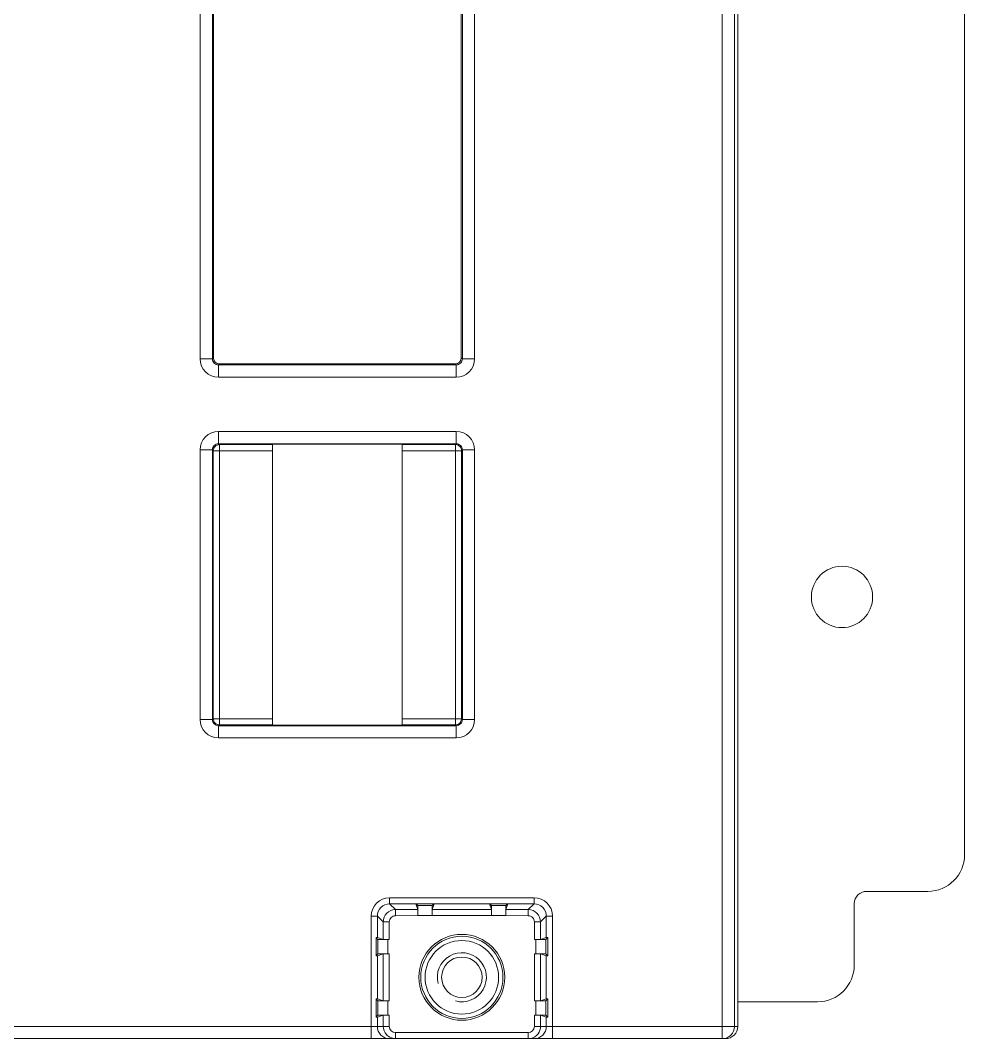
# Model space of a CAD drawing. Header units: millimetres. Extents: x 33157 to 59611, y -29750 to 1750.
# Drawn here: x 55037.7 to 55114.7, y -4078.1 to -3995.1 of the extents above; entities that cross this region are included whole.
import ezdxf

# ---------------------------------------------------------------- set-up
doc = ezdxf.new("R2010")
doc.units = ezdxf.units.MM
doc.layers.add('layer 1', color=7, linetype='Continuous', lineweight=18)
doc.layers.add('YOUCEGUDINGEDXF_CONTINUOUS_LINE', color=7, linetype='Continuous', lineweight=18)

msp = doc.modelspace()

# ---------------------------------------------------------------- linework, layer by layer
at = {"layer": 'layer 1', "lineweight": 9}
for p, q in [((55094.946, -3912.109), (55094.946, -4078.109)), ((55095.946, -3913.109), (55095.946, -4077.109)), ((55096.211, -3913.109), (55096.211, -4077.109)), ((55052.37, -3967.867), (55052.37, -4022.7)), ((55053.37, -3967.867), (55053.37, -4022.7)), ((55053.456, -3967.953), (55053.456, -4022.614)), ((55073.667, -3967.953), (55073.667, -4022.614)), ((55073.753, -3967.867), (55073.753, -4022.7)), ((55074.753, -3967.867), (55074.753, -4022.7)), ((55053.87, -4023.2), (55053.87, -4024.2)), ((55073.253, -4023.2), (55073.253, -4024.2)), ((55053.87, -4028.617), (55053.87, -4029.617)), ((55073.253, -4028.617), (55073.253, -4029.617)), ((55052.37, -4030.117), (55052.37, -4052.1)), ((55053.37, -4030.117), (55053.37, -4052.1)), ((55053.438, -4030.185), (55053.438, -4052.032)), ((55053.938, -4029.685), (55053.938, -4052.532)), ((55058.274, -4030.185), (55058.274, -4052.032)), ((55068.848, -4030.185), (55068.848, -4052.032)), ((55073.184, -4029.685), (55073.184, -4052.532)), ((55073.684, -4030.185), (55073.684, -4052.032)), ((55073.753, -4030.117), (55073.753, -4052.1)), ((55074.753, -4030.117), (55074.753, -4052.1)), ((55053.87, -4052.6), (55053.87, -4053.6)), ((55073.253, -4052.6), (55073.253, -4053.6)), ((55067.824, -4066.621), (55067.824, -4067.121)), ((55079.599, -4066.621), (55079.599, -4067.121)), ((55068.296, -4067.593), (55068.296, -4068.093)), ((55079.127, -4067.593), (55079.127, -4068.093)), ((55066.324, -4068.121), (55066.324, -4078.109)), ((55066.824, -4068.121), (55066.824, -4069.863)), ((55067.296, -4068.593), (55067.296, -4070.02)), ((55067.796, -4068.593), (55067.796, -4070.024)), ((55079.627, -4068.593), (55079.627, -4070.024)), ((55080.127, -4068.593), (55080.127, -4070.02)), ((55080.599, -4068.121), (55080.599, -4069.863)), ((55081.098, -4068.121), (55081.098, -4078.109)), ((55066.713, -4069.86), (55066.713, -4071.357)), ((55066.87, -4070.017), (55066.87, -4071.2)), ((55067.67, -4070.024), (55067.67, -4071.193)), ((55079.752, -4070.024), (55079.752, -4071.193)), ((55080.552, -4070.017), (55080.552, -4071.2)), ((55080.71, -4069.86), (55080.71, -4071.357)), ((55066.824, -4071.354), (55066.824, -4074.863)), ((55067.296, -4071.197), (55067.296, -4075.02)), ((55067.796, -4071.193), (55067.796, -4075.024)), ((55079.627, -4071.193), (55079.627, -4075.024)), ((55080.127, -4071.197), (55080.127, -4075.02)), ((55080.599, -4071.354), (55080.599, -4074.863)), ((55066.713, -4074.86), (55066.713, -4076.357)), ((55066.87, -4075.017), (55066.87, -4076.2)), ((55067.67, -4075.024), (55067.67, -4076.193)), ((55079.752, -4075.024), (55079.752, -4076.193)), ((55080.552, -4075.017), (55080.552, -4076.2)), ((55080.71, -4074.86), (55080.71, -4076.357)), ((55066.824, -4076.354), (55066.824, -4077.109)), ((55067.296, -4076.197), (55067.296, -4077.109)), ((55067.796, -4076.193), (55067.796, -4077.109)), ((55079.627, -4076.193), (55079.627, -4077.109)), ((55080.127, -4076.197), (55080.127, -4077.109)), ((55080.599, -4076.354), (55080.599, -4077.109)), ((55068.296, -4077.609), (55068.296, -4078.109)), ((55079.127, -4077.609), (55079.127, -4078.109)), ((55095.211, -4078.109), (55095.211, -4078.109))]:
    msp.add_line(p, q, dxfattribs=at)
for points in [[(55052.37, -4022.7), (55052.37, -4022.7), (55053.37, -4022.7), (55053.37, -4022.7)], [(55052.37, -4022.7), (55052.37, -4023.528), (55053.042, -4024.2), (55053.87, -4024.2)], [(55053.456, -4022.614), (55053.456, -4022.614), (55053.37, -4022.7), (55053.37, -4022.7)], [(55053.456, -4022.614), (55053.456, -4022.89), (55053.679, -4023.114), (55053.956, -4023.114)], [(55073.167, -4023.114), (55073.443, -4023.114), (55073.667, -4022.89), (55073.667, -4022.614)], [(55073.253, -4024.2), (55074.081, -4024.2), (55074.753, -4023.528), (55074.753, -4022.7)], [(55073.667, -4022.614), (55073.667, -4022.614), (55073.753, -4022.7), (55073.753, -4022.7)], [(55074.753, -4022.7), (55074.753, -4022.7), (55073.753, -4022.7), (55073.753, -4022.7)], [(55073.253, -4023.2), (55073.253, -4023.2), (55053.87, -4023.2), (55053.87, -4023.2)], [(55073.167, -4023.114), (55073.167, -4023.114), (55053.956, -4023.114), (55053.956, -4023.114)], [(55053.956, -4023.114), (55053.956, -4023.114), (55053.87, -4023.2), (55053.87, -4023.2)], [(55073.167, -4023.114), (55073.167, -4023.114), (55073.253, -4023.2), (55073.253, -4023.2)], [(55073.253, -4024.2), (55073.253, -4024.2), (55053.87, -4024.2), (55053.87, -4024.2)], [(55053.87, -4028.617), (55053.042, -4028.617), (55052.37, -4029.289), (55052.37, -4030.117)], [(55053.87, -4028.617), (55053.87, -4028.617), (55073.253, -4028.617), (55073.253, -4028.617)], [(55074.753, -4030.117), (55074.753, -4029.289), (55074.081, -4028.617), (55073.253, -4028.617)], [(55053.87, -4029.617), (55053.87, -4029.617), (55073.253, -4029.617), (55073.253, -4029.617)], [(55053.938, -4029.685), (55053.938, -4029.685), (55053.87, -4029.617), (55053.87, -4029.617)], [(55073.253, -4029.617), (55073.253, -4029.617), (55073.184, -4029.685), (55073.184, -4029.685)], [(55052.37, -4030.117), (55052.37, -4030.117), (55053.37, -4030.117), (55053.37, -4030.117)], [(55053.438, -4030.185), (55053.438, -4030.185), (55053.37, -4030.117), (55053.37, -4030.117)], [(55053.438, -4030.185), (55053.438, -4030.185), (55058.274, -4030.185), (55058.274, -4030.185)], [(55053.441, -4030.132), (55053.439, -4030.15), (55053.438, -4030.167), (55053.438, -4030.185)], [(55053.585, -4029.832), (55053.506, -4029.91), (55053.453, -4030.022), (55053.441, -4030.132)], [(55053.938, -4029.685), (55053.811, -4029.685), (55053.675, -4029.742), (55053.585, -4029.832)], [(55058.279, -4029.685), (55058.279, -4029.685), (55053.938, -4029.685), (55053.938, -4029.685)], [(55058.309, -4029.655), (55058.309, -4029.655), (55068.813, -4029.655), (55068.813, -4029.655)], [(55058.279, -4029.685), (55058.276, -4029.688), (55058.274, -4029.911), (55058.274, -4030.185)], [(55058.279, -4029.685), (55058.279, -4029.685), (55058.309, -4029.655), (55058.309, -4029.655)], [(55068.844, -4029.685), (55068.844, -4029.685), (55068.813, -4029.655), (55068.813, -4029.655)], [(55073.184, -4029.685), (55073.184, -4029.685), (55068.844, -4029.685), (55068.844, -4029.685)], [(55073.684, -4030.185), (55073.684, -4030.185), (55068.848, -4030.185), (55068.848, -4030.185)], [(55068.848, -4030.185), (55068.848, -4029.911), (55068.846, -4029.688), (55068.844, -4029.685)], [(55073.238, -4029.688), (55073.22, -4029.686), (55073.202, -4029.685), (55073.184, -4029.685)], [(55073.538, -4029.832), (55073.46, -4029.753), (55073.348, -4029.7), (55073.238, -4029.688)], [(55073.684, -4030.185), (55073.684, -4030.058), (55073.628, -4029.922), (55073.538, -4029.832)], [(55073.753, -4030.117), (55073.753, -4030.117), (55073.684, -4030.185), (55073.684, -4030.185)], [(55074.753, -4030.117), (55074.753, -4030.117), (55073.753, -4030.117), (55073.753, -4030.117)], [(55053.438, -4052.032), (55053.438, -4052.032), (55053.37, -4052.1), (55053.37, -4052.1)], [(55053.438, -4052.032), (55053.438, -4052.032), (55058.274, -4052.032), (55058.274, -4052.032)], [(55053.438, -4052.032), (55053.438, -4052.159), (55053.494, -4052.295), (55053.585, -4052.385)], [(55058.274, -4052.032), (55058.274, -4052.306), (55058.276, -4052.529), (55058.279, -4052.532)], [(55068.848, -4052.032), (55068.848, -4052.032), (55073.684, -4052.032), (55073.684, -4052.032)], [(55068.844, -4052.532), (55068.846, -4052.529), (55068.848, -4052.306), (55068.848, -4052.032)], [(55073.682, -4052.085), (55073.683, -4052.067), (55073.684, -4052.05), (55073.684, -4052.032)], [(55073.684, -4052.032), (55073.684, -4052.032), (55073.753, -4052.1), (55073.753, -4052.1)], [(55052.37, -4052.1), (55052.37, -4052.1), (55053.37, -4052.1), (55053.37, -4052.1)], [(55052.37, -4052.1), (55052.37, -4052.928), (55053.042, -4053.6), (55053.87, -4053.6)], [(55053.585, -4052.385), (55053.663, -4052.464), (55053.774, -4052.517), (55053.885, -4052.529)], [(55073.253, -4052.6), (55073.253, -4052.6), (55053.87, -4052.6), (55053.87, -4052.6)], [(55053.938, -4052.532), (55053.938, -4052.532), (55053.87, -4052.6), (55053.87, -4052.6)], [(55053.885, -4052.529), (55053.902, -4052.531), (55053.92, -4052.532), (55053.938, -4052.532)], [(55053.938, -4052.532), (55053.938, -4052.532), (55058.279, -4052.532), (55058.279, -4052.532)], [(55058.309, -4052.562), (55058.309, -4052.562), (55068.813, -4052.562), (55068.813, -4052.562)], [(55058.279, -4052.532), (55058.279, -4052.532), (55058.309, -4052.562), (55058.309, -4052.562)], [(55068.844, -4052.532), (55068.844, -4052.532), (55068.813, -4052.562), (55068.813, -4052.562)], [(55068.844, -4052.532), (55068.844, -4052.532), (55073.184, -4052.532), (55073.184, -4052.532)], [(55073.184, -4052.532), (55073.312, -4052.532), (55073.448, -4052.475), (55073.538, -4052.385)], [(55073.184, -4052.532), (55073.184, -4052.532), (55073.253, -4052.6), (55073.253, -4052.6)], [(55073.253, -4053.6), (55074.081, -4053.6), (55074.753, -4052.928), (55074.753, -4052.1)], [(55073.538, -4052.385), (55073.616, -4052.307), (55073.67, -4052.195), (55073.682, -4052.085)], [(55074.753, -4052.1), (55074.753, -4052.1), (55073.753, -4052.1), (55073.753, -4052.1)], [(55073.253, -4053.6), (55073.253, -4053.6), (55053.87, -4053.6), (55053.87, -4053.6)], [(55067.824, -4066.621), (55066.996, -4066.621), (55066.324, -4067.293), (55066.324, -4068.121)], [(55079.599, -4066.621), (55079.599, -4066.621), (55067.824, -4066.621), (55067.824, -4066.621)], [(55081.098, -4068.121), (55081.098, -4067.293), (55080.427, -4066.621), (55079.599, -4066.621)], [(55068.296, -4067.593), (55067.744, -4067.593), (55067.296, -4068.041), (55067.296, -4068.593)], [(55069.966, -4067.121), (55069.966, -4067.121), (55067.824, -4067.121), (55067.824, -4067.121)], [(55068.296, -4067.593), (55068.296, -4067.593), (55067.824, -4067.121), (55067.824, -4067.121)], [(55070.123, -4067.593), (55070.123, -4067.593), (55068.296, -4067.593), (55068.296, -4067.593)], [(55071.458, -4067.112), (55071.458, -4067.112), (55069.965, -4067.112), (55069.965, -4067.112)], [(55069.966, -4067.113), (55069.966, -4067.113), (55069.965, -4067.112), (55069.965, -4067.112)], [(55070.12, -4067.267), (55070.12, -4067.267), (55069.966, -4067.117), (55069.966, -4067.117)], [(55069.966, -4067.121), (55069.966, -4067.121), (55070.123, -4067.593), (55070.123, -4067.593)], [(55071.302, -4067.267), (55071.302, -4067.267), (55070.12, -4067.267), (55070.12, -4067.267)], [(55076.123, -4067.593), (55076.123, -4067.593), (55071.3, -4067.593), (55071.3, -4067.593)], [(55071.457, -4067.121), (55071.457, -4067.121), (55071.3, -4067.593), (55071.3, -4067.593)], [(55071.302, -4067.267), (55071.302, -4067.267), (55071.458, -4067.112), (55071.458, -4067.112)], [(55075.966, -4067.121), (55075.966, -4067.121), (55071.457, -4067.121), (55071.457, -4067.121)], [(55077.458, -4067.112), (55077.458, -4067.112), (55075.965, -4067.112), (55075.965, -4067.112)], [(55075.966, -4067.113), (55075.966, -4067.113), (55075.965, -4067.112), (55075.965, -4067.112)], [(55076.12, -4067.267), (55076.12, -4067.267), (55075.966, -4067.117), (55075.966, -4067.117)], [(55075.966, -4067.121), (55075.966, -4067.121), (55076.123, -4067.593), (55076.123, -4067.593)], [(55077.302, -4067.267), (55077.302, -4067.267), (55076.12, -4067.267), (55076.12, -4067.267)], [(55079.127, -4067.593), (55079.127, -4067.593), (55077.3, -4067.593), (55077.3, -4067.593)], [(55077.457, -4067.121), (55077.457, -4067.121), (55077.3, -4067.593), (55077.3, -4067.593)], [(55077.302, -4067.267), (55077.302, -4067.267), (55077.458, -4067.112), (55077.458, -4067.112)], [(55079.599, -4067.121), (55079.599, -4067.121), (55077.457, -4067.121), (55077.457, -4067.121)], [(55079.127, -4067.593), (55079.127, -4067.593), (55079.599, -4067.121), (55079.599, -4067.121)], [(55080.127, -4068.593), (55080.126, -4068.041), (55079.679, -4067.593), (55079.127, -4067.593)], [(55066.324, -4068.121), (55066.324, -4068.121), (55066.824, -4068.121), (55066.824, -4068.121)], [(55067.296, -4068.593), (55067.296, -4068.593), (55066.824, -4068.121), (55066.824, -4068.121)], [(55067.796, -4068.593), (55067.796, -4068.593), (55067.296, -4068.593), (55067.296, -4068.593)], [(55070.127, -4068.08), (55070.127, -4068.08), (55068.296, -4068.093), (55068.296, -4068.093)], [(55077.295, -4068.08), (55077.295, -4068.08), (55070.127, -4068.08), (55070.127, -4068.08)], [(55079.127, -4068.093), (55079.127, -4068.093), (55077.295, -4068.08), (55077.295, -4068.08)], [(55079.627, -4068.593), (55079.627, -4068.593), (55080.127, -4068.593), (55080.127, -4068.593)], [(55080.127, -4068.593), (55080.127, -4068.593), (55080.599, -4068.121), (55080.599, -4068.121)], [(55081.098, -4068.121), (55081.098, -4068.121), (55080.599, -4068.121), (55080.599, -4068.121)], [(55066.87, -4070.017), (55066.87, -4070.017), (55066.713, -4069.86), (55066.713, -4069.86)], [(55066.824, -4069.863), (55066.821, -4069.862), (55066.782, -4069.861), (55066.713, -4069.86)], [(55066.824, -4069.863), (55066.824, -4069.863), (55067.296, -4070.02), (55067.296, -4070.02)], [(55066.87, -4070.017), (55066.874, -4070.021), (55067.231, -4070.024), (55067.67, -4070.024)], [(55067.296, -4070.02), (55067.303, -4070.022), (55067.525, -4070.024), (55067.796, -4070.024)], [(55067.796, -4070.024), (55067.796, -4070.024), (55067.67, -4070.024), (55067.67, -4070.024)], [(55079.627, -4070.024), (55079.627, -4070.024), (55079.752, -4070.024), (55079.752, -4070.024)], [(55080.599, -4069.863), (55080.599, -4069.863), (55080.127, -4070.02), (55080.127, -4070.02)], [(55080.552, -4070.017), (55080.552, -4070.017), (55080.71, -4069.86), (55080.71, -4069.86)], [(55080.71, -4069.86), (55080.64, -4069.861), (55080.601, -4069.862), (55080.599, -4069.863)], [(55066.87, -4071.2), (55066.87, -4071.2), (55066.713, -4071.357), (55066.713, -4071.357)], [(55066.713, -4071.357), (55066.782, -4071.356), (55066.821, -4071.355), (55066.824, -4071.354)], [(55066.824, -4071.354), (55066.824, -4071.354), (55067.296, -4071.197), (55067.296, -4071.197)], [(55067.796, -4071.193), (55067.796, -4071.193), (55067.67, -4071.193), (55067.67, -4071.193)], [(55079.627, -4071.193), (55079.627, -4071.193), (55079.752, -4071.193), (55079.752, -4071.193)], [(55080.127, -4071.197), (55080.119, -4071.195), (55079.898, -4071.193), (55079.627, -4071.193)], [(55080.552, -4071.2), (55080.549, -4071.196), (55080.192, -4071.193), (55079.752, -4071.193)], [(55080.599, -4071.354), (55080.599, -4071.354), (55080.127, -4071.197), (55080.127, -4071.197)], [(55080.552, -4071.2), (55080.552, -4071.2), (55080.71, -4071.357), (55080.71, -4071.357)], [(55080.599, -4071.354), (55080.601, -4071.355), (55080.64, -4071.356), (55080.71, -4071.357)], [(55066.87, -4075.017), (55066.87, -4075.017), (55066.713, -4074.86), (55066.713, -4074.86)], [(55066.824, -4074.863), (55066.821, -4074.862), (55066.782, -4074.861), (55066.713, -4074.86)], [(55066.824, -4074.863), (55066.824, -4074.863), (55067.296, -4075.02), (55067.296, -4075.02)], [(55066.87, -4075.017), (55066.874, -4075.021), (55067.231, -4075.024), (55067.67, -4075.024)], [(55067.296, -4075.02), (55067.303, -4075.022), (55067.525, -4075.024), (55067.796, -4075.024)], [(55067.796, -4075.024), (55067.796, -4075.024), (55067.67, -4075.024), (55067.67, -4075.024)], [(55079.627, -4075.024), (55079.627, -4075.024), (55079.752, -4075.024), (55079.752, -4075.024)], [(55080.599, -4074.863), (55080.599, -4074.863), (55080.127, -4075.02), (55080.127, -4075.02)], [(55080.552, -4075.017), (55080.552, -4075.017), (55080.71, -4074.86), (55080.71, -4074.86)], [(55080.71, -4074.86), (55080.64, -4074.861), (55080.601, -4074.862), (55080.599, -4074.863)], [(55066.87, -4076.2), (55066.87, -4076.2), (55066.713, -4076.357), (55066.713, -4076.357)], [(55066.713, -4076.357), (55066.782, -4076.356), (55066.821, -4076.355), (55066.824, -4076.354)], [(55066.824, -4076.354), (55066.824, -4076.354), (55067.296, -4076.197), (55067.296, -4076.197)], [(55067.796, -4076.193), (55067.796, -4076.193), (55067.67, -4076.193), (55067.67, -4076.193)], [(55079.627, -4076.193), (55079.627, -4076.193), (55079.752, -4076.193), (55079.752, -4076.193)], [(55080.127, -4076.197), (55080.119, -4076.195), (55079.898, -4076.193), (55079.627, -4076.193)], [(55080.552, -4076.2), (55080.549, -4076.196), (55080.192, -4076.193), (55079.752, -4076.193)], [(55080.599, -4076.354), (55080.599, -4076.354), (55080.127, -4076.197), (55080.127, -4076.197)], [(55080.552, -4076.2), (55080.552, -4076.2), (55080.71, -4076.357), (55080.71, -4076.357)], [(55080.599, -4076.354), (55080.601, -4076.355), (55080.64, -4076.356), (55080.71, -4076.357)], [(55034.627, -4077.109), (55034.627, -4077.109), (55067.796, -4077.109), (55067.796, -4077.109)], [(55066.824, -4077.109), (55066.824, -4077.374), (55066.929, -4077.628), (55067.117, -4077.816)], [(55067.296, -4077.108), (55067.296, -4077.357), (55067.389, -4077.597), (55067.556, -4077.781)], [(55067.556, -4077.781), (55067.599, -4077.828), (55067.647, -4077.872), (55067.698, -4077.91)], [(55067.796, -4077.109), (55067.796, -4077.385), (55068.02, -4077.609), (55068.296, -4077.609)], [(55068.296, -4077.609), (55068.296, -4077.609), (55079.127, -4077.609), (55079.127, -4077.609)], [(55079.127, -4077.609), (55079.403, -4077.609), (55079.627, -4077.385), (55079.627, -4077.109)], [(55079.627, -4077.109), (55079.627, -4077.109), (55096.211, -4077.109), (55096.211, -4077.109)], [(55079.799, -4077.849), (55079.846, -4077.806), (55079.89, -4077.758), (55079.928, -4077.707)], [(55079.928, -4077.707), (55080.054, -4077.538), (55080.127, -4077.319), (55080.127, -4077.109)], [(55080.306, -4077.816), (55080.493, -4077.628), (55080.599, -4077.374), (55080.599, -4077.109)], [(55094.946, -4078.109), (55095.499, -4078.108), (55095.946, -4077.661), (55095.946, -4077.109)], [(54809.212, -4078.109), (54809.212, -4078.109), (55095.211, -4078.109), (55095.211, -4078.109)], [(55067.117, -4077.816), (55067.304, -4078.003), (55067.559, -4078.108), (55067.824, -4078.109)], [(55067.698, -4077.91), (55067.866, -4078.036), (55068.086, -4078.108), (55068.296, -4078.109)], [(55079.127, -4078.109), (55079.375, -4078.108), (55079.615, -4078.016), (55079.799, -4077.849)], [(55079.599, -4078.109), (55079.864, -4078.108), (55080.118, -4078.003), (55080.306, -4077.816)]]:
    msp.add_open_spline(points, degree=3, dxfattribs=at)
for points, knots in [([(55053.37, -4022.7), (55053.37, -4022.832), (55053.423, -4022.96), (55053.516, -4023.053), (55053.61, -4023.147), (55053.737, -4023.2), (55053.87, -4023.2)], [0, 0, 0, 0, 178434.95866, 178434.95866, 178434.95866, 356869.91732, 356869.91732, 356869.91732, 356869.91732]), ([(55073.253, -4023.2), (55073.385, -4023.2), (55073.512, -4023.147), (55073.606, -4023.053), (55073.7, -4022.96), (55073.753, -4022.832), (55073.753, -4022.7)], [0, 0, 0, 0, 178497.492491, 178497.492491, 178497.492491, 356994.984982, 356994.984982, 356994.984982, 356994.984982]), ([(55053.87, -4029.617), (55053.737, -4029.617), (55053.61, -4029.67), (55053.516, -4029.764), (55053.423, -4029.857), (55053.37, -4029.985), (55053.37, -4030.117)], [0, 0, 0, 0, 178446.545502, 178446.545502, 178446.545502, 356893.091003, 356893.091003, 356893.091003, 356893.091003]), ([(55073.753, -4030.117), (55073.753, -4029.985), (55073.7, -4029.857), (55073.606, -4029.764), (55073.512, -4029.67), (55073.385, -4029.617), (55073.253, -4029.617)], [0, 0, 0, 0, 178509.07896, 178509.07896, 178509.07896, 357018.157921, 357018.157921, 357018.157921, 357018.157921]), ([(55053.37, -4052.1), (55053.37, -4052.232), (55053.423, -4052.36), (55053.516, -4052.453), (55053.61, -4052.547), (55053.737, -4052.6), (55053.87, -4052.6)], [0, 0, 0, 0, 178485.409424, 178485.409424, 178485.409424, 356970.818848, 356970.818848, 356970.818848, 356970.818848]), ([(55073.253, -4052.6), (55073.385, -4052.6), (55073.512, -4052.547), (55073.606, -4052.453), (55073.7, -4052.36), (55073.753, -4052.232), (55073.753, -4052.1)], [0, 0, 0, 0, 178547.941629, 178547.941629, 178547.941629, 357095.883258, 357095.883258, 357095.883258, 357095.883258]), ([(55067.824, -4067.121), (55067.559, -4067.121), (55067.304, -4067.226), (55067.117, -4067.414), (55066.929, -4067.601), (55066.824, -4067.856), (55066.824, -4068.121)], [0, 0, 0, 0, 178553.150894, 178553.150894, 178553.150894, 357106.301788, 357106.301788, 357106.301788, 357106.301788]), ([(55070.127, -4068.08), (55070.127, -4067.977), (55070.127, -4067.875), (55070.127, -4067.772), (55070.126, -4067.725), (55070.126, -4067.678), (55070.126, -4067.632), (55070.126, -4067.591), (55070.126, -4067.55), (55070.125, -4067.509), (55070.125, -4067.475), (55070.124, -4067.442), (55070.124, -4067.407), (55070.124, -4067.382), (55070.125, -4067.356), (55070.123, -4067.332), (55070.121, -4067.316), (55070.119, -4067.302), (55070.122, -4067.284), (55070.123, -4067.278), (55070.124, -4067.271), (55070.12, -4067.267)], [0, 0, 0, 0, 149369.179823, 149369.179823, 149369.179823, 298738.359646, 298738.359646, 298738.359646, 448107.539468, 448107.539468, 448107.539468, 597476.719291, 597476.719291, 597476.719291, 746845.899114, 746845.899114, 746845.899114, 896215.078937, 896215.078937, 896215.078937, 1045584.25876, 1045584.25876, 1045584.25876, 1045584.25876]), ([(55070.127, -4068.08), (55070.127, -4068.019), (55070.127, -4067.958), (55070.127, -4067.896), (55070.127, -4067.844), (55070.128, -4067.791), (55070.126, -4067.74), (55070.125, -4067.705), (55070.122, -4067.67), (55070.124, -4067.634), (55070.125, -4067.62), (55070.127, -4067.606), (55070.123, -4067.593)], [0, 0, 0, 0, 158335.97039, 158335.97039, 158335.97039, 316671.94078, 316671.94078, 316671.94078, 475007.91117, 475007.91117, 475007.91117, 633343.88156, 633343.88156, 633343.88156, 633343.88156]), ([(55071.302, -4067.267), (55071.298, -4067.271), (55071.3, -4067.278), (55071.301, -4067.284), (55071.304, -4067.302), (55071.301, -4067.316), (55071.3, -4067.332), (55071.297, -4067.356), (55071.298, -4067.382), (55071.299, -4067.407), (55071.299, -4067.442), (55071.298, -4067.475), (55071.297, -4067.509), (55071.297, -4067.55), (55071.297, -4067.591), (55071.297, -4067.632), (55071.296, -4067.678), (55071.296, -4067.725), (55071.296, -4067.772), (55071.296, -4067.875), (55071.295, -4067.977), (55071.295, -4068.08)], [0, 0, 0, 0, 149372.422847, 149372.422847, 149372.422847, 298744.845695, 298744.845695, 298744.845695, 448117.268542, 448117.268542, 448117.268542, 597489.691389, 597489.691389, 597489.691389, 746862.114237, 746862.114237, 746862.114237, 896234.537084, 896234.537084, 896234.537084, 1045606.959931, 1045606.959931, 1045606.959931, 1045606.959931]), ([(55071.295, -4068.08), (55071.295, -4068.019), (55071.296, -4067.958), (55071.296, -4067.896), (55071.296, -4067.844), (55071.295, -4067.791), (55071.297, -4067.74), (55071.298, -4067.705), (55071.301, -4067.67), (55071.298, -4067.634), (55071.297, -4067.62), (55071.295, -4067.606), (55071.3, -4067.593)], [0, 0, 0, 0, 158339.205423, 158339.205423, 158339.205423, 316678.410846, 316678.410846, 316678.410846, 475017.616269, 475017.616269, 475017.616269, 633356.821692, 633356.821692, 633356.821692, 633356.821692]), ([(55076.127, -4068.08), (55076.127, -4067.977), (55076.127, -4067.875), (55076.127, -4067.772), (55076.126, -4067.725), (55076.126, -4067.678), (55076.126, -4067.632), (55076.126, -4067.591), (55076.126, -4067.55), (55076.125, -4067.509), (55076.125, -4067.475), (55076.124, -4067.442), (55076.124, -4067.407), (55076.124, -4067.382), (55076.125, -4067.356), (55076.123, -4067.332), (55076.121, -4067.316), (55076.119, -4067.302), (55076.122, -4067.284), (55076.123, -4067.278), (55076.124, -4067.271), (55076.12, -4067.267)], [0, 0, 0, 0, 149384.849642, 149384.849642, 149384.849642, 298769.699283, 298769.699283, 298769.699283, 448154.548925, 448154.548925, 448154.548925, 597539.398567, 597539.398567, 597539.398567, 746924.248208, 746924.248208, 746924.248208, 896309.09785, 896309.09785, 896309.09785, 1045693.947492, 1045693.947492, 1045693.947492, 1045693.947492]), ([(55076.127, -4068.08), (55076.127, -4068.019), (55076.127, -4067.958), (55076.127, -4067.896), (55076.127, -4067.844), (55076.128, -4067.791), (55076.126, -4067.74), (55076.125, -4067.705), (55076.122, -4067.67), (55076.124, -4067.634), (55076.125, -4067.62), (55076.127, -4067.606), (55076.123, -4067.593)], [0, 0, 0, 0, 158352.547007, 158352.547007, 158352.547007, 316705.094014, 316705.094014, 316705.094014, 475057.641021, 475057.641021, 475057.641021, 633410.188028, 633410.188028, 633410.188028, 633410.188028]), ([(55077.302, -4067.267), (55077.298, -4067.271), (55077.3, -4067.278), (55077.301, -4067.284), (55077.304, -4067.302), (55077.301, -4067.316), (55077.3, -4067.332), (55077.297, -4067.356), (55077.298, -4067.382), (55077.299, -4067.407), (55077.299, -4067.442), (55077.298, -4067.475), (55077.297, -4067.509), (55077.297, -4067.55), (55077.297, -4067.591), (55077.297, -4067.632), (55077.296, -4067.678), (55077.296, -4067.725), (55077.296, -4067.772), (55077.296, -4067.875), (55077.295, -4067.977), (55077.295, -4068.08)], [0, 0, 0, 0, 149388.09267, 149388.09267, 149388.09267, 298776.18534, 298776.18534, 298776.18534, 448164.27801, 448164.27801, 448164.27801, 597552.37068, 597552.37068, 597552.37068, 746940.46335, 746940.46335, 746940.46335, 896328.55602, 896328.55602, 896328.55602, 1045716.64869, 1045716.64869, 1045716.64869, 1045716.64869]), ([(55077.295, -4068.08), (55077.295, -4068.019), (55077.296, -4067.958), (55077.296, -4067.896), (55077.296, -4067.844), (55077.295, -4067.791), (55077.297, -4067.74), (55077.298, -4067.705), (55077.301, -4067.67), (55077.298, -4067.634), (55077.297, -4067.62), (55077.295, -4067.606), (55077.3, -4067.593)], [0, 0, 0, 0, 158355.782042, 158355.782042, 158355.782042, 316711.564083, 316711.564083, 316711.564083, 475067.346125, 475067.346125, 475067.346125, 633423.128166, 633423.128166, 633423.128166, 633423.128166]), ([(55080.599, -4068.121), (55080.599, -4067.856), (55080.493, -4067.601), (55080.306, -4067.414), (55080.118, -4067.226), (55079.864, -4067.121), (55079.599, -4067.121)], [0, 0, 0, 0, 178594.120603, 178594.120603, 178594.120603, 357188.241206, 357188.241206, 357188.241206, 357188.241206]), ([(55068.296, -4068.093), (55068.163, -4068.093), (55068.036, -4068.146), (55067.942, -4068.239), (55067.849, -4068.333), (55067.796, -4068.46), (55067.796, -4068.593)], [0, 0, 0, 0, 178557.532554, 178557.532554, 178557.532554, 357115.065107, 357115.065107, 357115.065107, 357115.065107]), ([(55079.627, -4068.593), (55079.627, -4068.46), (55079.574, -4068.333), (55079.48, -4068.239), (55079.387, -4068.146), (55079.259, -4068.093), (55079.127, -4068.093)], [0, 0, 0, 0, 178593.419487, 178593.419487, 178593.419487, 357186.838975, 357186.838975, 357186.838975, 357186.838975]), ([(55077.211, -4073.109), (55077.211, -4071.176), (55075.644, -4069.609), (55073.711, -4069.609), (55071.778, -4069.608), (55070.211, -4071.175), (55070.211, -4073.108), (55070.211, -4075.041), (55071.778, -4076.608), (55073.711, -4076.608), (55075.644, -4076.609), (55077.211, -4075.042), (55077.211, -4073.109), (55077.211, -4073.109), (55077.211, -4073.109), (55077.211, -4073.109)], [0, 0, 0, 0, 158339.667867, 158339.667867, 158339.667867, 316679.335734, 316679.335734, 316679.335734, 475019.003601, 475019.003601, 475019.003601, 633358.671467, 633358.671467, 633358.671467, 633365.005054, 633365.005054, 633365.005054, 633365.005054]), ([(55077.061, -4073.109), (55077.061, -4071.258), (55075.561, -4069.759), (55073.711, -4069.759), (55071.861, -4069.758), (55070.361, -4071.258), (55070.361, -4073.108), (55070.361, -4074.959), (55071.861, -4076.458), (55073.711, -4076.458), (55075.561, -4076.459), (55077.061, -4074.959), (55077.061, -4073.109), (55077.061, -4073.109), (55077.061, -4073.109), (55077.061, -4073.109)], [0, 0, 0, 0, 158340.225041, 158340.225041, 158340.225041, 316680.450083, 316680.450083, 316680.450083, 475020.675124, 475020.675124, 475020.675124, 633360.900165, 633360.900165, 633360.900165, 633367.233774, 633367.233774, 633367.233774, 633367.233774]), ([(55076.711, -4073.109), (55076.711, -4071.452), (55075.368, -4070.109), (55073.711, -4070.109), (55072.054, -4070.108), (55070.711, -4071.452), (55070.711, -4073.108), (55070.711, -4074.765), (55072.054, -4076.108), (55073.711, -4076.108), (55075.368, -4076.109), (55076.711, -4074.765), (55076.711, -4073.109), (55076.711, -4073.109), (55076.711, -4073.109), (55076.711, -4073.109)], [0, 0, 0, 0, 158341.52516, 158341.52516, 158341.52516, 316683.050319, 316683.050319, 316683.050319, 475024.575479, 475024.575479, 475024.575479, 633366.100638, 633366.100638, 633366.100638, 633372.434299, 633372.434299, 633372.434299, 633372.434299]), ([(55079.725, -4070.024), (55079.829, -4070.024), (55079.933, -4070.024), (55080.037, -4070.024), (55080.085, -4070.024), (55080.132, -4070.023), (55080.18, -4070.023), (55080.222, -4070.023), (55080.264, -4070.023), (55080.306, -4070.022), (55080.34, -4070.022), (55080.374, -4070.021), (55080.409, -4070.021), (55080.435, -4070.022), (55080.462, -4070.022), (55080.487, -4070.02), (55080.502, -4070.019), (55080.517, -4070.016), (55080.535, -4070.019), (55080.542, -4070.02), (55080.548, -4070.021), (55080.552, -4070.017)], [0, 0, 0, 0, 149398.913315, 149398.913315, 149398.913315, 298797.826631, 298797.826631, 298797.826631, 448196.739946, 448196.739946, 448196.739946, 597595.653262, 597595.653262, 597595.653262, 746994.566577, 746994.566577, 746994.566577, 896393.479892, 896393.479892, 896393.479892, 1045792.393208, 1045792.393208, 1045792.393208, 1045792.393208]), ([(55079.725, -4070.024), (55079.776, -4070.024), (55079.827, -4070.024), (55079.878, -4070.024), (55079.921, -4070.024), (55079.964, -4070.024), (55080.007, -4070.023), (55080.036, -4070.022), (55080.064, -4070.02), (55080.094, -4070.022), (55080.105, -4070.022), (55080.116, -4070.024), (55080.127, -4070.02)], [0, 0, 0, 0, 158366.541781, 158366.541781, 158366.541781, 316733.083562, 316733.083562, 316733.083562, 475099.625342, 475099.625342, 475099.625342, 633466.167123, 633466.167123, 633466.167123, 633466.167123]), ([(55073.194, -4075.04), (55074.068, -4075.275), (55074.991, -4074.892), (55075.443, -4074.109), (55075.896, -4073.325), (55075.766, -4072.334), (55075.126, -4071.694), (55074.485, -4071.054), (55073.495, -4070.924), (55072.711, -4071.376), (55071.927, -4071.829), (55071.545, -4072.752), (55071.779, -4073.626)], [0, 0, 0, 0, 158350.330151, 158350.330151, 158350.330151, 316700.660302, 316700.660302, 316700.660302, 475050.990453, 475050.990453, 475050.990453, 633401.320604, 633401.320604, 633401.320604, 633401.320604]), ([(55067.698, -4071.193), (55067.594, -4071.193), (55067.489, -4071.193), (55067.385, -4071.193), (55067.338, -4071.193), (55067.29, -4071.194), (55067.243, -4071.194), (55067.201, -4071.194), (55067.159, -4071.194), (55067.117, -4071.195), (55067.083, -4071.195), (55067.048, -4071.196), (55067.013, -4071.196), (55066.987, -4071.195), (55066.961, -4071.195), (55066.936, -4071.197), (55066.92, -4071.198), (55066.905, -4071.201), (55066.888, -4071.198), (55066.881, -4071.197), (55066.874, -4071.196), (55066.87, -4071.2)], [0, 0, 0, 0, 149366.346152, 149366.346152, 149366.346152, 298732.692304, 298732.692304, 298732.692304, 448099.038456, 448099.038456, 448099.038456, 597465.384608, 597465.384608, 597465.384608, 746831.73076, 746831.73076, 746831.73076, 896198.076913, 896198.076913, 896198.076913, 1045564.423065, 1045564.423065, 1045564.423065, 1045564.423065]), ([(55067.698, -4071.193), (55067.647, -4071.193), (55067.596, -4071.193), (55067.545, -4071.193), (55067.501, -4071.193), (55067.458, -4071.193), (55067.415, -4071.194), (55067.387, -4071.195), (55067.358, -4071.197), (55067.329, -4071.195), (55067.318, -4071.195), (55067.307, -4071.193), (55067.296, -4071.197)], [0, 0, 0, 0, 158333.795577, 158333.795577, 158333.795577, 316667.591153, 316667.591153, 316667.591153, 475001.38673, 475001.38673, 475001.38673, 633335.182307, 633335.182307, 633335.182307, 633335.182307]), ([(55075.361, -4073.109), (55075.361, -4072.197), (55074.623, -4071.459), (55073.711, -4071.459), (55072.8, -4071.458), (55072.061, -4072.197), (55072.061, -4073.108), (55072.061, -4074.02), (55072.8, -4074.758), (55073.711, -4074.759), (55074.623, -4074.759), (55075.361, -4074.02), (55075.361, -4073.109), (55075.361, -4073.109), (55075.361, -4073.109), (55075.361, -4073.109)], [0, 0, 0, 0, 158346.540201, 158346.540201, 158346.540201, 316693.080402, 316693.080402, 316693.080402, 475039.620603, 475039.620603, 475039.620603, 633386.160804, 633386.160804, 633386.160804, 633392.494665, 633392.494665, 633392.494665, 633392.494665]), ([(55079.725, -4075.024), (55079.829, -4075.024), (55079.933, -4075.024), (55080.037, -4075.024), (55080.085, -4075.024), (55080.132, -4075.023), (55080.18, -4075.023), (55080.222, -4075.023), (55080.264, -4075.023), (55080.306, -4075.022), (55080.34, -4075.022), (55080.374, -4075.021), (55080.409, -4075.021), (55080.435, -4075.022), (55080.462, -4075.022), (55080.487, -4075.02), (55080.502, -4075.019), (55080.517, -4075.016), (55080.535, -4075.019), (55080.542, -4075.02), (55080.548, -4075.021), (55080.552, -4075.017)], [0, 0, 0, 0, 149405.732126, 149405.732126, 149405.732126, 298811.464251, 298811.464251, 298811.464251, 448217.196377, 448217.196377, 448217.196377, 597622.928503, 597622.928503, 597622.928503, 747028.660628, 747028.660628, 747028.660628, 896434.392754, 896434.392754, 896434.392754, 1045840.12488, 1045840.12488, 1045840.12488, 1045840.12488]), ([(55079.725, -4075.024), (55079.776, -4075.024), (55079.827, -4075.024), (55079.878, -4075.024), (55079.921, -4075.024), (55079.964, -4075.024), (55080.007, -4075.023), (55080.036, -4075.022), (55080.064, -4075.02), (55080.094, -4075.022), (55080.105, -4075.022), (55080.116, -4075.024), (55080.127, -4075.02)], [0, 0, 0, 0, 158374.151244, 158374.151244, 158374.151244, 316748.302489, 316748.302489, 316748.302489, 475122.453733, 475122.453733, 475122.453733, 633496.604978, 633496.604978, 633496.604978, 633496.604978]), ([(55067.698, -4076.193), (55067.594, -4076.193), (55067.489, -4076.193), (55067.385, -4076.193), (55067.338, -4076.193), (55067.29, -4076.194), (55067.243, -4076.194), (55067.201, -4076.194), (55067.159, -4076.194), (55067.117, -4076.195), (55067.083, -4076.195), (55067.048, -4076.196), (55067.013, -4076.196), (55066.987, -4076.195), (55066.961, -4076.195), (55066.936, -4076.197), (55066.92, -4076.198), (55066.905, -4076.201), (55066.888, -4076.198), (55066.881, -4076.197), (55066.874, -4076.196), (55066.87, -4076.2)], [0, 0, 0, 0, 149373.165274, 149373.165274, 149373.165274, 298746.330549, 298746.330549, 298746.330549, 448119.495823, 448119.495823, 448119.495823, 597492.661097, 597492.661097, 597492.661097, 746865.826371, 746865.826371, 746865.826371, 896238.991646, 896238.991646, 896238.991646, 1045612.15692, 1045612.15692, 1045612.15692, 1045612.15692]), ([(55067.698, -4076.193), (55067.647, -4076.193), (55067.596, -4076.193), (55067.545, -4076.193), (55067.501, -4076.193), (55067.458, -4076.193), (55067.415, -4076.194), (55067.387, -4076.195), (55067.358, -4076.197), (55067.329, -4076.195), (55067.318, -4076.195), (55067.307, -4076.193), (55067.296, -4076.197)], [0, 0, 0, 0, 158341.405372, 158341.405372, 158341.405372, 316682.810744, 316682.810744, 316682.810744, 475024.216116, 475024.216116, 475024.216116, 633365.621488, 633365.621488, 633365.621488, 633365.621488]), ([(55095.211, -4078.109), (55095.476, -4078.109), (55095.731, -4078.003), (55095.918, -4077.816), (55096.106, -4077.628), (55096.211, -4077.374), (55096.211, -4077.109)], [0, 0, 0, 0, 178660.474784, 178660.474784, 178660.474784, 357320.949568, 357320.949568, 357320.949568, 357320.949568])]:
    msp.add_open_spline(points, degree=3, knots=knots, dxfattribs=at)
at = {"layer": 'YOUCEGUDINGEDXF_CONTINUOUS_LINE', "color": 7, "linetype": 'Continuous'}
for p, q in [((55114.709, -4063.107), (55114.709, -3927.107)), ((55111.709, -4066.107), (55106.709, -4066.107)), ((55105.709, -4072.107), (55105.709, -4067.107)), ((55096.209, -4075.107), (55102.709, -4075.107))]:
    msp.add_line(p, q, dxfattribs=at)
msp.add_circle((55104.709, -4042.107), 2.5, dxfattribs=at)
for centre, radius, start, end in [((55111.709, -4063.107), 3, 270, 0), ((55106.709, -4067.107), 1, 90, 180), ((55102.709, -4072.107), 3, 270, 0)]:
    msp.add_arc(centre, radius, start, end, dxfattribs=at)

doc.saveas('drawing.dxf')
